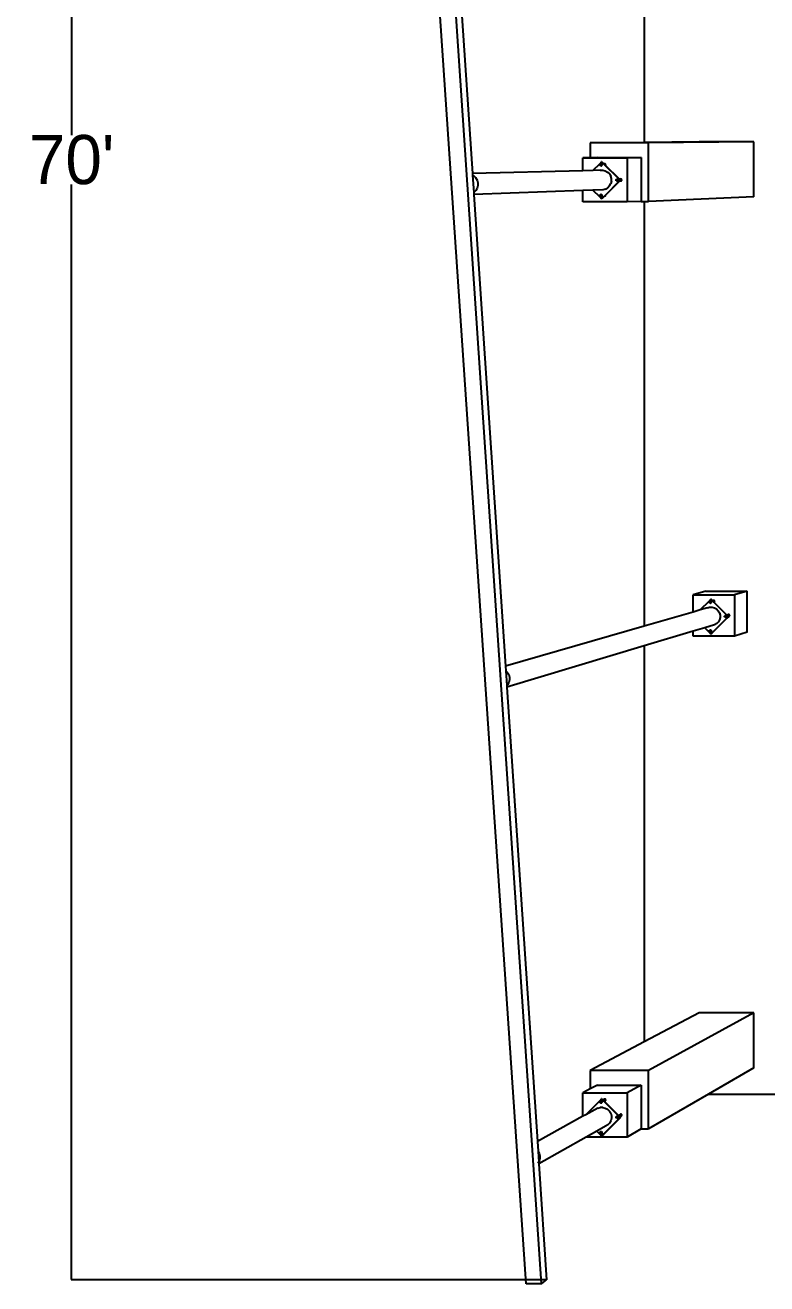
# Model space of a CAD drawing. Header units: inches. Extents: x -1152 to 1243, y -567 to 664.
# Drawn here: x -1152 to -790, y -567 to 48 of the extents above; entities that cross this region are included whole.
import ezdxf

# ---------------------------------------------------------------- set-up
doc = ezdxf.new("R2010")
doc.units = ezdxf.units.IN
doc.header["$MEASUREMENT"] = 0
doc.dimstyles.get("Standard").update_dxf_attribs({"dimtxt": 24, "dimasz": 0.18, "dimexe": 0.18, "dimexo": 0.0625, "dimgap": 0.09, "dimtad": 0, "dimtih": 1, "dimtoh": 1, "dimdec": 4, "dimzin": 0, "dimdsep": 46, "dimtxsty": 'Standard', "dimcen": 0.09, "dimclrd": 1, "dimclre": 1, "dimclrt": 1, "dimadec": 0, "dimazin": 0, "dimtfac": 1, "dimtdec": 4, "dimtofl": 0, "dimtmove": 0, "dimatfit": 3, "dimfxl": 1, "dimtolj": 1, "dimtzin": 0, "dimarcsym": 0})

# ---------------------------------------------------------------- blocks, each defined once
blk = doc.blocks.new('*D1')
at = {"color": 1, "lineweight": -2, "transparency": 16777216}
for p, q in [((-981.79, 529.86), (-1129.67, 529.86)), ((-1129.49, 529.68), (-1129.49, -5.25)), ((-1129.49, -564.36), (-1129.49, -29.43)), ((-897.36, -564.54), (-1129.67, -564.54))]:
    blk.add_line(p, q, dxfattribs=at)
at = {"color": 1, "transparency": 16777216}
for points in [[(-1129.52, 529.68), (-1129.46, 529.68), (-1129.49, 529.86)], [(-1129.52, -564.36), (-1129.46, -564.36), (-1129.49, -564.54)]]:
    blk.add_solid(points, dxfattribs=at)
at = {"layer": 'Defpoints', "color": 0, "transparency": 16777216}
for p in [(-981.72, 529.86), (-1129.49, -564.54), (-897.3, -564.54)]:
    blk.add_point(p, dxfattribs=at)
at = {"color": 1, "transparency": 16777216, "insert": (-1129.49, -17.34), "char_height": 24, "attachment_point": 5}
blk.add_mtext("\\A1;70'", dxfattribs=at)

msp = doc.modelspace()

# ---------------------------------------------------------------- linework, layer by layer
for p, q in [((-907.35362, -566.54973), (-981.72459, 529.8555)), ((-899.86467, -566.54973), (-973.62182, 529.8555)), ((-949.60986, 215.62129), (-933.54329, -24.00669)), ((-849.5723, 192.90645), (-849.5723, -8.77611)), ((-849.5723, -8.77611), (-876.02619, -9.04938)), ((-847.47569, -9.04938), (-876.02619, -9.04938)), ((-876.02619, -9.04938), (-876.02619, -16.25322)), ((-822.75786, -8.49912), (-849.5723, -8.77611)), ((-795.94343, -8.49912), (-847.47569, -9.04938)), ((-847.47569, -37.59988), (-847.47569, -9.04938)), ((-795.94343, -8.49912), (-822.75786, -8.49912)), ((-795.94343, -35.31356), (-795.94343, -8.49912)), ((-876.02619, -16.25322), (-879.57574, -16.31908)), ((-879.57574, -16.31908), (-857.98816, -16.31908)), ((-879.57574, -22.61888), (-879.57574, -16.31908)), ((-872.45738, -16.18701), (-876.02619, -16.25322)), ((-872.45738, -16.18701), (-851.0445, -16.18701)), ((-871.20309, -19.01846), (-870.402, -18.21738)), ((-870.35409, -18.21638), (-870.402, -18.21738)), ((-870.402, -18.21738), (-869.60092, -19.01846)), ((-870.402, -18.21738), (-870.402, -19.34421)), ((-870.35409, -18.21638), (-869.55306, -19.01742)), ((-851.0445, -16.18701), (-857.98816, -16.31908)), ((-857.98816, -16.31908), (-857.98816, -37.90666)), ((-851.0445, -16.18701), (-851.0445, -37.59988)), ((-879.57574, -22.61888), (-933.54329, -24.00669)), ((-933.54329, -24.00669), (-933.49188, -24.77343)), ((-874.67754, -22.49292), (-879.57574, -22.61888)), ((-874.67754, -22.49292), (-871.20309, -19.01846)), ((-871.08874, -22.40063), (-874.67754, -22.49292)), ((-871.21699, -19.79767), (-871.20219, -19.68525)), ((-871.20219, -19.91009), (-871.21699, -19.79767)), ((-871.20309, -19.01846), (-870.96845, -19.1985)), ((-871.20219, -19.68525), (-871.1588, -19.58049)), ((-871.1588, -20.01485), (-871.20219, -19.91009)), ((-871.1588, -19.58049), (-871.08977, -19.49054)), ((-871.08977, -20.10481), (-871.1588, -20.01485)), ((-871.08977, -19.49054), (-870.99981, -19.42151)), ((-870.99981, -20.17384), (-871.08977, -20.10481)), ((-871.08874, -22.40063), (-869.83375, -22.38503)), ((-870.99981, -19.42151), (-870.89505, -19.37812)), ((-870.89505, -20.21723), (-870.99981, -20.17384)), ((-870.96845, -19.1985), (-870.69522, -19.31168)), ((-870.89505, -19.37812), (-870.87026, -19.37485)), ((-870.78263, -20.23203), (-870.89505, -20.21723)), ((-870.81094, -19.35028), (-870.87026, -19.37485)), ((-870.87026, -19.37485), (-870.78263, -19.36331)), ((-870.69457, -19.33496), (-870.81094, -19.35028)), ((-870.80011, -20.22973), (-870.68374, -20.24505)), ((-870.68374, -19.36112), (-870.78263, -19.36331)), ((-870.78263, -19.36331), (-870.74154, -19.36872)), ((-870.72446, -20.22437), (-870.78263, -20.23203)), ((-870.68374, -20.22973), (-870.78263, -20.23203)), ((-870.74154, -19.36872), (-870.68374, -19.36112)), ((-870.74154, -19.36872), (-870.67021, -19.37812)), ((-870.67021, -20.21723), (-870.72446, -20.22437)), ((-870.68374, -20.22973), (-870.72446, -20.22437)), ((-870.69522, -19.31168), (-870.402, -19.35028)), ((-870.5782, -19.35028), (-870.69457, -19.33496)), ((-870.68374, -19.36112), (-870.57133, -19.37591)), ((-870.57133, -20.21493), (-870.68374, -20.22973)), ((-870.68374, -20.22973), (-870.68374, -20.21901)), ((-870.68374, -20.24505), (-870.56736, -20.22973)), ((-870.68374, -20.23279), (-870.68374, -20.22973)), ((-870.68374, -20.24505), (-870.68374, -20.23279)), ((-870.67021, -19.37812), (-870.56545, -19.42151)), ((-870.56545, -20.17384), (-870.67021, -20.21723)), ((-870.46976, -19.3952), (-870.5782, -19.35028)), ((-870.57133, -19.37591), (-870.46658, -19.4193)), ((-870.46976, -20.17398), (-870.57133, -20.21493)), ((-870.56736, -20.22973), (-870.45892, -20.18481)), ((-870.56545, -19.42151), (-870.47549, -19.49054)), ((-870.47549, -20.10481), (-870.56545, -20.17384)), ((-870.47549, -19.49054), (-870.40647, -19.58049)), ((-870.43158, -20.04758), (-870.47549, -20.10481)), ((-870.37663, -19.46665), (-870.46976, -19.3952)), ((-870.37663, -20.10253), (-870.46976, -20.17398)), ((-870.46658, -19.4193), (-870.37663, -19.48832)), ((-870.45892, -20.18481), (-870.3658, -20.11336)), ((-870.40647, -20.01485), (-870.43158, -20.04758)), ((-870.43158, -20.04758), (-870.37663, -20.10253)), ((-870.40647, -19.58049), (-870.36307, -19.68525)), ((-870.36307, -19.91009), (-870.40647, -20.01485)), ((-870.402, -19.35028), (-870.10879, -19.31168)), ((-870.30518, -19.55978), (-870.37663, -19.46665)), ((-870.37663, -19.48832), (-870.30762, -19.57827)), ((-870.37663, -20.10253), (-870.30518, -20.0094)), ((-870.29435, -19.57061), (-870.3658, -19.47749)), ((-870.3658, -20.11336), (-870.29435, -20.02024)), ((-870.36307, -19.68525), (-870.34827, -19.79767)), ((-870.34827, -19.79767), (-870.36307, -19.91009)), ((-870.30762, -19.57827), (-870.26423, -19.68302)), ((-870.26026, -19.66822), (-870.30518, -19.55978)), ((-870.30518, -20.0094), (-870.26601, -19.91484)), ((-870.24943, -19.67905), (-870.29435, -19.57061)), ((-870.29435, -20.02024), (-870.25069, -19.91484)), ((-870.26601, -19.91484), (-870.26423, -19.90783)), ((-870.26423, -19.68302), (-870.24943, -19.79542)), ((-870.24943, -19.79542), (-870.26423, -19.90783)), ((-870.26423, -19.90783), (-870.26026, -19.90096)), ((-870.24494, -19.78459), (-870.26026, -19.66822)), ((-870.26026, -19.90096), (-870.24494, -19.78459)), ((-870.25069, -19.91484), (-870.24943, -19.9118)), ((-870.23411, -19.79542), (-870.24943, -19.67905)), ((-870.24943, -19.9118), (-870.23411, -19.79542)), ((-870.10879, -19.31168), (-869.83555, -19.1985)), ((-869.83555, -19.1985), (-869.60092, -19.01846)), ((-869.83375, -22.38503), (-868.61748, -22.69478)), ((-869.55306, -19.01742), (-869.60092, -19.01846)), ((-869.60092, -19.01846), (-862.11765, -26.50173)), ((-869.55306, -19.01742), (-869.26721, -19.30326)), ((-868.78195, -19.29249), (-869.26721, -19.30326)), ((-869.26721, -19.30326), (-869.11976, -19.45071)), ((-869.09919, -19.42389), (-869.11976, -19.45071)), ((-869.11976, -19.45071), (-868.49153, -20.07894)), ((-869.00627, -19.3526), (-869.09919, -19.42389)), ((-868.89807, -19.30778), (-869.00627, -19.3526)), ((-868.78195, -19.29249), (-868.89807, -19.30778)), ((-868.66584, -19.30778), (-868.78195, -19.29249)), ((-868.55763, -19.3526), (-868.66584, -19.30778)), ((-868.61748, -22.69478), (-867.52283, -23.30877)), ((-868.46471, -19.42389), (-868.55763, -19.3526)), ((-868.49153, -20.07894), (-868.46471, -20.05837)), ((-868.49153, -20.07894), (-862.0702, -26.50027)), ((-868.39342, -19.51681), (-868.46471, -19.42389)), ((-868.46471, -20.05837), (-868.39342, -19.96545)), ((-868.3486, -19.62501), (-868.39342, -19.51681)), ((-868.39342, -19.96545), (-868.3486, -19.85725)), ((-868.33331, -19.74113), (-868.3486, -19.62501)), ((-868.3486, -19.85725), (-868.33331, -19.74113)), ((-867.52283, -23.30877), (-866.62438, -24.18515)), ((-866.62438, -24.18515), (-865.98338, -25.26421)), ((-933.49188, -24.77343), (-932.96819, -25.06717)), ((-933.49188, -24.77343), (-932.92002, -33.30255)), ((-932.96819, -25.06717), (-932.00197, -26.00966)), ((-932.00197, -26.00966), (-931.31261, -27.17012)), ((-931.31261, -27.17012), (-930.94709, -28.46946)), ((-930.93031, -29.81913), (-931.26343, -31.12715)), ((-930.94709, -28.46946), (-930.93031, -29.81913)), ((-862.11765, -28.10389), (-868.3728, -34.35904)), ((-862.0702, -28.10235), (-868.35936, -34.39151)), ((-866.55164, -30.03831), (-867.42802, -30.93675)), ((-866.55164, -30.03831), (-865.93765, -28.94365)), ((-865.6435, -26.4724), (-865.98338, -25.26421)), ((-865.6279, -27.72739), (-865.93765, -28.94365)), ((-865.6279, -27.72739), (-865.6435, -26.4724)), ((-863.38203, -27.18648), (-863.36723, -27.07406)), ((-863.36723, -27.2989), (-863.38203, -27.18648)), ((-863.36723, -27.07406), (-863.32383, -26.9693)), ((-863.32383, -27.40366), (-863.36723, -27.2989)), ((-863.32383, -26.9693), (-863.25481, -26.87934)), ((-863.25481, -27.49362), (-863.32383, -27.40366)), ((-863.25481, -26.87934), (-863.16485, -26.81031)), ((-863.16485, -27.56264), (-863.25481, -27.49362)), ((-863.16485, -26.81031), (-863.06009, -26.76692)), ((-863.06009, -27.60604), (-863.16485, -27.56264)), ((-863.06009, -26.76692), (-863.03957, -26.76422)), ((-862.94767, -27.62084), (-863.06009, -27.60604)), ((-862.97687, -26.73825), (-863.03957, -26.76422)), ((-863.03957, -26.76422), (-862.94767, -26.75212)), ((-862.8605, -26.72293), (-862.97687, -26.73825)), ((-862.84967, -26.74908), (-862.94767, -26.75212)), ((-862.94767, -26.75212), (-862.91021, -26.75705)), ((-862.90921, -27.61577), (-862.94767, -27.62084)), ((-862.8858, -27.61886), (-862.94767, -27.62084)), ((-862.94494, -27.62048), (-862.84967, -27.63302)), ((-862.91021, -26.75705), (-862.84967, -26.74908)), ((-862.91021, -26.75705), (-862.83525, -26.76692)), ((-862.88675, -27.61282), (-862.90921, -27.61577)), ((-862.90921, -27.61577), (-862.8858, -27.61886)), ((-862.83525, -27.60604), (-862.88675, -27.61282)), ((-862.84967, -27.6177), (-862.88675, -27.61282)), ((-862.84967, -27.6177), (-862.8858, -27.61886)), ((-862.8858, -27.61886), (-862.8605, -27.62219)), ((-862.74413, -26.73825), (-862.8605, -26.72293)), ((-862.8605, -27.62219), (-862.84967, -27.62076)), ((-862.84967, -26.74908), (-862.73726, -26.76388)), ((-862.73726, -27.6029), (-862.84967, -27.6177)), ((-862.84967, -27.62076), (-862.74413, -27.60687)), ((-862.84967, -27.6177), (-862.84967, -27.60793)), ((-862.84967, -27.62076), (-862.84967, -27.6177)), ((-862.84967, -27.63302), (-862.73329, -27.6177)), ((-862.84967, -27.63302), (-862.84967, -27.62076)), ((-862.83525, -26.76692), (-862.73049, -26.81031)), ((-862.73049, -27.56264), (-862.83525, -27.60604)), ((-862.63568, -26.78317), (-862.74413, -26.73825)), ((-862.74413, -27.60687), (-862.73726, -27.6029)), ((-862.73726, -26.76388), (-862.63251, -26.80727)), ((-862.63568, -27.56195), (-862.73726, -27.6029)), ((-862.73329, -27.6177), (-862.62485, -27.57278)), ((-862.73049, -26.81031), (-862.64053, -26.87934)), ((-862.64053, -27.49362), (-862.73049, -27.56264)), ((-862.64053, -26.87934), (-862.57151, -26.9693)), ((-862.57151, -27.40366), (-862.64053, -27.49362)), ((-862.54256, -26.85462), (-862.63568, -26.78317)), ((-862.63568, -27.56195), (-862.54256, -27.49049)), ((-862.63251, -26.80727), (-862.54256, -26.87629)), ((-862.62485, -27.57278), (-862.53173, -27.50133)), ((-862.57151, -26.9693), (-862.52811, -27.07406)), ((-862.52811, -27.2989), (-862.57151, -27.40366)), ((-862.47111, -26.94774), (-862.54256, -26.85462)), ((-862.54256, -26.87629), (-862.47354, -26.96624)), ((-862.47111, -27.39737), (-862.54256, -27.49049)), ((-862.46028, -26.95858), (-862.53173, -26.86546)), ((-862.53173, -27.50133), (-862.46028, -27.40821)), ((-862.52811, -27.07406), (-862.51331, -27.18648)), ((-862.51331, -27.18648), (-862.52811, -27.2989)), ((-862.47354, -26.96624), (-862.43016, -27.07098)), ((-862.42619, -27.05619), (-862.47111, -26.94774)), ((-862.44531, -27.33447), (-862.47111, -27.39737)), ((-862.41536, -27.06702), (-862.46028, -26.95858)), ((-862.46028, -27.40821), (-862.41662, -27.30281)), ((-862.42455, -27.11354), (-862.44863, -27.29638)), ((-862.43194, -27.30281), (-862.44531, -27.33447)), ((-862.44531, -27.33447), (-862.41087, -27.59603)), ((-862.43016, -27.2958), (-862.43194, -27.30281)), ((-862.41662, -27.30281), (-862.43194, -27.30281)), ((-862.43016, -27.07098), (-862.42455, -27.11354)), ((-862.41536, -27.18339), (-862.43016, -27.2958)), ((-862.43016, -27.2958), (-862.42619, -27.28893)), ((-862.4216, -27.09108), (-862.42619, -27.05619)), ((-862.42619, -27.28893), (-862.41087, -27.17256)), ((-862.4216, -27.09108), (-862.42455, -27.11354)), ((-862.42455, -27.11354), (-862.41536, -27.18339)), ((-862.41087, -27.0096), (-862.4216, -27.09108)), ((-862.41087, -27.17256), (-862.4216, -27.09108)), ((-862.41662, -27.30281), (-862.41536, -27.29976)), ((-861.31657, -27.30281), (-862.41662, -27.30281)), ((-862.40004, -27.18339), (-862.41536, -27.06702)), ((-862.41536, -27.29976), (-862.40004, -27.18339)), ((-862.29769, -26.73636), (-862.41087, -27.0096)), ((-862.41087, -27.59603), (-862.29769, -27.86926)), ((-862.11765, -26.50173), (-862.29769, -26.73636)), ((-862.29769, -27.86926), (-862.11765, -28.10389)), ((-862.0702, -26.50027), (-862.11765, -26.50173)), ((-862.11765, -26.50173), (-861.31657, -27.30281)), ((-862.09013, -28.07637), (-862.11765, -28.10389)), ((-862.0702, -28.10235), (-862.11765, -28.10389)), ((-861.59545, -27.58169), (-862.09013, -28.07637)), ((-862.09013, -28.07637), (-862.0702, -28.10235)), ((-862.0702, -26.50027), (-861.87797, -26.6925)), ((-861.54803, -27.58017), (-862.0702, -28.10235)), ((-860.96509, -26.66423), (-861.87797, -26.6925)), ((-861.87797, -26.6925), (-861.40708, -27.16339)), ((-861.31657, -27.30281), (-861.59545, -27.58169)), ((-861.54803, -27.58017), (-861.59545, -27.58169)), ((-861.33253, -27.36468), (-861.54803, -27.58017)), ((-860.96509, -27.56151), (-861.54803, -27.58017)), ((-861.40204, -27.02406), (-861.41373, -27.11287)), ((-861.41373, -27.11287), (-861.40708, -27.16339)), ((-861.40708, -27.16339), (-861.26916, -27.30131)), ((-861.33513, -27.36129), (-861.33253, -27.36468)), ((-861.26916, -27.30131), (-861.33253, -27.36468)), ((-861.33253, -27.36468), (-861.28233, -27.43011)), ((-861.26916, -27.30131), (-861.31657, -27.30281)), ((-861.28233, -26.79563), (-861.29786, -26.81587)), ((-861.18941, -26.72434), (-861.28233, -26.79563)), ((-861.28233, -27.43011), (-861.18941, -27.5014)), ((-861.08121, -26.67952), (-861.18941, -26.72434)), ((-861.18941, -27.5014), (-861.08121, -27.54622)), ((-860.96509, -26.66423), (-861.08121, -26.67952)), ((-861.08121, -27.54622), (-860.96509, -27.56151)), ((-860.84897, -26.67952), (-860.96509, -26.66423)), ((-860.96509, -27.56151), (-860.84897, -27.54622)), ((-860.74077, -26.72434), (-860.84897, -26.67952)), ((-860.84897, -27.54622), (-860.74077, -27.5014)), ((-860.64785, -26.79563), (-860.74077, -26.72434)), ((-860.74077, -27.5014), (-860.64785, -27.43011)), ((-860.57656, -26.88855), (-860.64785, -26.79563)), ((-860.64785, -27.43011), (-860.57644, -27.33719)), ((-860.53174, -26.99675), (-860.57656, -26.88855)), ((-860.57644, -27.33719), (-860.53185, -27.22899)), ((-860.53185, -27.22899), (-860.51645, -27.11287)), ((-860.51645, -27.11287), (-860.53174, -26.99675)), ((-932.86623, -33.2706), (-932.92002, -33.30255)), ((-932.92002, -33.30255), (-932.85751, -34.23489)), ((-931.92374, -32.30438), (-932.86623, -33.2706)), ((-879.57574, -32.2795), (-932.85751, -34.23489)), ((-932.85751, -34.23489), (-917.40341, -264.72809)), ((-931.26343, -31.12715), (-931.92374, -32.30438)), ((-874.69004, -32.1002), (-879.57574, -32.2795)), ((-879.57574, -37.90666), (-879.57574, -32.2795)), ((-869.71527, -31.91764), (-874.69004, -32.1002)), ((-871.20309, -35.58716), (-874.69004, -32.1002)), ((-871.22782, -34.61356), (-871.21302, -34.50114)), ((-871.21302, -34.72598), (-871.22782, -34.61356)), ((-871.21302, -34.50114), (-871.16963, -34.39638)), ((-871.16963, -34.83074), (-871.21302, -34.72598)), ((-870.96845, -35.40712), (-871.20309, -35.58716)), ((-870.402, -36.38824), (-871.20309, -35.58716)), ((-871.16963, -34.39638), (-871.1006, -34.30642)), ((-871.1006, -34.92069), (-871.16963, -34.83074)), ((-871.1006, -34.30642), (-871.01064, -34.23739)), ((-871.01064, -34.98972), (-871.1006, -34.92069)), ((-871.01064, -34.23739), (-870.90589, -34.194)), ((-870.90589, -35.03311), (-871.01064, -34.98972)), ((-870.69522, -35.29394), (-870.96845, -35.40712)), ((-870.90589, -34.194), (-870.79347, -34.1792)), ((-870.79347, -35.04792), (-870.90589, -35.03311)), ((-870.69457, -34.17532), (-870.79347, -34.1792)), ((-870.79347, -34.1792), (-870.75876, -34.18377)), ((-870.78709, -35.04708), (-870.79347, -35.04792)), ((-870.78709, -35.04708), (-870.7837, -35.04752)), ((-870.7289, -35.03942), (-870.7837, -35.04752)), ((-870.69457, -35.04393), (-870.7837, -35.04752)), ((-870.7837, -35.04752), (-870.69457, -35.05926)), ((-870.75876, -34.18377), (-870.69457, -34.17532)), ((-870.75876, -34.18377), (-870.68105, -34.194)), ((-870.68105, -35.03311), (-870.7289, -35.03942)), ((-870.69457, -35.04393), (-870.7289, -35.03942)), ((-870.402, -35.25534), (-870.69522, -35.29394)), ((-870.69457, -34.17532), (-870.58216, -34.19012)), ((-870.58216, -35.02914), (-870.69457, -35.04393)), ((-870.69457, -35.04393), (-870.69457, -35.0349)), ((-870.69457, -35.05926), (-870.5782, -35.04393)), ((-870.69457, -35.05926), (-870.69457, -35.04393)), ((-870.68105, -34.194), (-870.57629, -34.23739)), ((-870.57629, -34.98972), (-870.68105, -35.03311)), ((-870.58216, -34.19012), (-870.47742, -34.2335)), ((-870.47742, -34.98575), (-870.58216, -35.02914)), ((-870.5782, -35.04393), (-870.46976, -34.99902)), ((-870.57629, -34.23739), (-870.48633, -34.30642)), ((-870.48633, -34.92069), (-870.57629, -34.98972)), ((-870.48633, -34.30642), (-870.4173, -34.39638)), ((-870.4173, -34.83074), (-870.48633, -34.92069)), ((-870.47742, -34.2335), (-870.38747, -34.30252)), ((-870.38747, -34.91673), (-870.47742, -34.98575)), ((-870.46976, -34.99902), (-870.37663, -34.92756)), ((-870.4173, -34.39638), (-870.37391, -34.50114)), ((-870.37391, -34.72598), (-870.4173, -34.83074)), ((-870.10879, -35.29394), (-870.402, -35.25534)), ((-870.37705, -36.36329), (-870.402, -36.38824)), ((-870.35409, -36.38624), (-870.402, -36.38824)), ((-870.38747, -34.30252), (-870.31845, -34.39247)), ((-870.31845, -34.82678), (-870.38747, -34.91673)), ((-869.60092, -35.58716), (-870.37705, -36.36329)), ((-870.35409, -36.38624), (-870.37705, -36.36329)), ((-870.30518, -34.38481), (-870.37663, -34.29169)), ((-870.37663, -34.92756), (-870.30518, -34.83444)), ((-870.37663, -34.92756), (-870.37663, -36.38824)), ((-870.37391, -34.50114), (-870.35911, -34.61356)), ((-870.35911, -34.61356), (-870.37391, -34.72598)), ((-869.55306, -35.5852), (-870.35409, -36.38624)), ((-870.31845, -34.39247), (-870.27506, -34.49722)), ((-870.27506, -34.72203), (-870.31845, -34.82678)), ((-870.26026, -34.49325), (-870.30518, -34.38481)), ((-870.30518, -34.83444), (-870.26026, -34.726)), ((-870.27506, -34.49722), (-870.26026, -34.60963)), ((-870.26026, -34.60963), (-870.27506, -34.72203)), ((-870.24494, -34.60963), (-870.26026, -34.49325)), ((-870.26026, -34.726), (-870.24494, -34.60963)), ((-869.83555, -35.40712), (-870.10879, -35.29394)), ((-869.60092, -35.58716), (-869.83555, -35.40712)), ((-868.50708, -31.57775), (-869.71527, -31.91764)), ((-869.57903, -35.56527), (-869.60092, -35.58716)), ((-869.55306, -35.5852), (-869.60092, -35.58716)), ((-869.00498, -34.99122), (-869.57903, -35.56527)), ((-869.55306, -35.5852), (-869.57903, -35.56527)), ((-868.95715, -34.9893), (-869.55306, -35.5852)), ((-868.3728, -34.35904), (-869.00498, -34.99122)), ((-868.95715, -34.9893), (-869.00498, -34.99122)), ((-868.35936, -34.39151), (-868.95715, -34.9893)), ((-868.78195, -34.98224), (-868.95715, -34.9893)), ((-868.84369, -34.97411), (-868.78195, -34.98224)), ((-868.78195, -34.98224), (-868.66584, -34.96696)), ((-868.66584, -34.96696), (-868.55763, -34.92214)), ((-868.55763, -34.92214), (-868.46471, -34.85084)), ((-868.50708, -31.57775), (-867.42802, -30.93675)), ((-868.46471, -34.85084), (-868.39342, -34.75792)), ((-868.39342, -34.75792), (-868.3486, -34.64972)), ((-868.35936, -34.39151), (-868.3728, -34.35904)), ((-868.3486, -34.41748), (-868.35936, -34.39151)), ((-868.33331, -34.5336), (-868.3486, -34.41748)), ((-868.3486, -34.64972), (-868.33331, -34.5336)), ((-795.94343, -35.31356), (-847.47569, -37.59988)), ((-857.98816, -37.90666), (-879.57574, -37.90666)), ((-851.0445, -37.59988), (-857.98816, -37.90666)), ((-851.0445, -37.59988), (-849.5723, -37.59988)), ((-849.5723, -37.59988), (-849.5723, -245.15459)), ((-849.5723, -37.59988), (-847.47569, -37.59988)), ((-819.40606, -228.04232), (-825.68194, -229.78891)), ((-825.68194, -229.78891), (-805.41708, -229.78891)), ((-825.68194, -238.26073), (-825.68194, -229.78891)), ((-822.20607, -237.25772), (-817.712, -232.76365)), ((-819.40606, -228.04232), (-799.29523, -228.04232)), ((-817.71934, -233.5178), (-817.70545, -233.41228)), ((-817.70545, -233.62331), (-817.71934, -233.5178)), ((-817.712, -232.76365), (-816.9601, -232.01175)), ((-817.712, -232.76365), (-817.49177, -232.93263)), ((-817.70545, -233.41228), (-817.66472, -233.31395)), ((-817.66472, -233.72164), (-817.70545, -233.62331)), ((-817.66472, -233.31395), (-817.59993, -233.22952)), ((-817.59993, -233.22952), (-817.5155, -233.16473)), ((-817.5155, -233.16473), (-817.4983, -233.15761)), ((-817.44571, -233.11725), (-817.4983, -233.15761)), ((-817.4983, -233.15761), (-817.41717, -233.124)), ((-817.49177, -232.93263), (-817.23531, -233.03886)), ((-817.34393, -233.07509), (-817.44571, -233.11725)), ((-817.33004, -233.09915), (-817.41717, -233.124)), ((-817.41717, -233.124), (-817.37739, -233.11876)), ((-817.37739, -233.11876), (-817.33004, -233.09915)), ((-817.37739, -233.11876), (-817.31166, -233.11011)), ((-817.2347, -233.06071), (-817.34393, -233.07509)), ((-817.33004, -233.09915), (-817.22453, -233.08526)), ((-817.31166, -233.11011), (-817.20614, -233.124)), ((-817.23531, -233.03886), (-816.9601, -233.07509)), ((-817.12548, -233.07509), (-817.2347, -233.06071)), ((-817.22453, -233.08526), (-817.11903, -233.09915)), ((-817.20614, -233.124), (-817.10781, -233.16473)), ((-817.02369, -233.11725), (-817.12548, -233.07509)), ((-817.11903, -233.09915), (-817.02071, -233.13988)), ((-817.10781, -233.16473), (-817.02338, -233.22952)), ((-816.93629, -233.18432), (-817.02369, -233.11725)), ((-817.02338, -233.22952), (-816.95859, -233.31395)), ((-817.02071, -233.13988), (-816.93629, -233.20466)), ((-816.91789, -231.99977), (-816.9601, -232.01175)), ((-816.9601, -232.01175), (-816.2082, -232.76365)), ((-816.9601, -232.01175), (-816.9601, -233.06939)), ((-816.9601, -233.07509), (-816.68489, -233.03886)), ((-816.95859, -233.31395), (-816.91786, -233.41228)), ((-816.91786, -233.62331), (-816.95859, -233.72164)), ((-816.86922, -233.27172), (-816.93629, -233.18432)), ((-816.93629, -233.20466), (-816.87151, -233.28908)), ((-816.93629, -233.78115), (-816.86922, -233.69375)), ((-816.85905, -233.28189), (-816.92612, -233.19449)), ((-816.92612, -233.79132), (-816.85905, -233.70391)), ((-816.91789, -231.99977), (-816.1757, -232.74196)), ((-816.91786, -233.41228), (-816.90397, -233.5178)), ((-816.90397, -233.5178), (-816.91786, -233.62331)), ((-816.87151, -233.28908), (-816.83078, -233.3874)), ((-816.82706, -233.37351), (-816.86922, -233.27172)), ((-816.86922, -233.69375), (-816.83246, -233.60499)), ((-816.81689, -233.38368), (-816.85905, -233.28189)), ((-816.85905, -233.70391), (-816.81808, -233.60499)), ((-816.83246, -233.60499), (-816.83078, -233.59841)), ((-816.83078, -233.3874), (-816.81689, -233.4929)), ((-816.81689, -233.4929), (-816.83078, -233.59841)), ((-816.83078, -233.59841), (-816.82706, -233.59196)), ((-816.81268, -233.48274), (-816.82706, -233.37351)), ((-816.82706, -233.59196), (-816.81268, -233.48274)), ((-816.81808, -233.60499), (-816.81689, -233.60213)), ((-816.80251, -233.4929), (-816.81689, -233.38368)), ((-816.81689, -233.60213), (-816.80251, -233.4929)), ((-816.68489, -233.03886), (-816.42843, -232.93263)), ((-816.42843, -232.93263), (-816.2082, -232.76365)), ((-816.16603, -232.75162), (-816.2082, -232.76365)), ((-816.2082, -232.76365), (-809.1844, -239.78745)), ((-815.65852, -232.59448), (-816.1757, -232.74196)), ((-816.1757, -232.74196), (-816.16603, -232.75162)), ((-816.16603, -232.75162), (-815.96435, -232.95331)), ((-815.958, -232.90508), (-815.96435, -232.95331)), ((-815.96435, -232.95331), (-815.50154, -233.41612)), ((-815.84731, -232.70348), (-815.85422, -232.71248)), ((-815.76009, -232.63655), (-815.84731, -232.70348)), ((-815.65852, -232.59448), (-815.76009, -232.63655)), ((-815.54951, -232.58013), (-815.65852, -232.59448)), ((-815.44051, -232.59448), (-815.54951, -232.58013)), ((-815.50154, -233.41612), (-815.44051, -233.40808)), ((-815.50154, -233.41612), (-815.49421, -233.42345)), ((-815.44051, -233.40808), (-815.49421, -233.42345)), ((-815.49421, -233.42345), (-809.15568, -239.76197)), ((-815.33894, -232.63655), (-815.44051, -232.59448)), ((-815.44051, -233.40808), (-815.33894, -233.36601)), ((-815.25171, -232.70348), (-815.33894, -232.63655)), ((-815.33894, -233.36601), (-815.25171, -233.29908)), ((-815.18478, -232.7907), (-815.25171, -232.70348)), ((-815.25171, -233.29908), (-815.18478, -233.21186)), ((-815.14271, -232.89228), (-815.18478, -232.7907)), ((-815.18478, -233.21186), (-815.14271, -233.11028)), ((-815.12836, -233.00128), (-815.14271, -232.89228)), ((-815.14271, -233.11028), (-815.12836, -233.00128)), ((-799.29523, -228.04232), (-805.41708, -229.78891)), ((-805.41708, -229.78891), (-805.41708, -250.05376)), ((-799.29523, -248.15314), (-799.29523, -228.04232)), ((-825.68194, -238.26073), (-849.5723, -245.15459)), ((-822.20607, -237.25772), (-825.68194, -238.26073)), ((-818.73868, -236.25716), (-822.20607, -237.25772)), ((-818.73868, -236.25716), (-817.60467, -235.93815)), ((-817.59993, -233.80607), (-817.66472, -233.72164)), ((-817.60467, -235.93815), (-816.42673, -235.92351)), ((-817.5155, -233.87086), (-817.59993, -233.80607)), ((-817.41717, -233.91159), (-817.5155, -233.87086)), ((-817.31166, -233.92548), (-817.41717, -233.91159)), ((-817.20614, -233.91159), (-817.31166, -233.92548)), ((-817.22801, -233.91447), (-817.22453, -233.91493)), ((-817.22453, -233.91493), (-817.11531, -233.90055)), ((-817.11903, -233.88666), (-817.20614, -233.91159)), ((-817.15848, -233.89185), (-817.20614, -233.91159)), ((-817.10781, -233.87086), (-817.15848, -233.89185)), ((-817.11903, -233.88666), (-817.15848, -233.89185)), ((-817.02369, -233.84822), (-817.11903, -233.88666)), ((-817.11531, -233.90055), (-817.01352, -233.85839)), ((-817.02338, -233.80607), (-817.10781, -233.87086)), ((-816.93629, -233.78115), (-817.02369, -233.84822)), ((-816.97475, -233.74269), (-817.02338, -233.80607)), ((-817.01352, -233.85839), (-816.92612, -233.79132)), ((-816.95859, -233.72164), (-816.97475, -233.74269)), ((-816.97475, -233.74269), (-816.93629, -233.78115)), ((-816.42673, -235.92351), (-815.28514, -236.21424)), ((-815.28514, -236.21424), (-814.2577, -236.79053)), ((-814.2577, -236.79053), (-813.41442, -237.61311)), ((-813.41442, -237.61311), (-812.81278, -238.62591)), ((-812.81278, -238.62591), (-812.49376, -239.75992)), ((-812.49376, -239.75992), (-812.47912, -240.93785)), ((-809.1844, -239.78745), (-809.35339, -240.00767)), ((-809.1426, -239.77506), (-809.1844, -239.78745)), ((-809.1844, -239.78745), (-808.43251, -240.53935)), ((-808.32061, -239.51453), (-809.15568, -239.76197)), ((-809.15568, -239.76197), (-809.1426, -239.77506)), ((-809.1426, -239.77506), (-808.47791, -240.43975)), ((-808.21161, -239.50018), (-808.32061, -239.51453)), ((-808.10261, -239.51453), (-808.21161, -239.50018)), ((-808.00103, -239.55661), (-808.10261, -239.51453)), ((-807.91381, -239.62353), (-808.00103, -239.55661)), ((-807.84688, -239.71076), (-807.91381, -239.62353)), ((-807.80481, -239.81233), (-807.84688, -239.71076)), ((-807.79046, -239.92133), (-807.80481, -239.81233)), ((-849.5723, -245.15459), (-917.40341, -264.72809)), ((-820.02285, -246.00419), (-825.68194, -247.7019)), ((-815.18152, -244.55181), (-820.02285, -246.00419)), ((-817.712, -248.31504), (-820.02285, -246.00419)), ((-809.1844, -241.29124), (-816.18264, -248.28948)), ((-809.1426, -241.27878), (-816.16603, -248.30221)), ((-814.16872, -243.95016), (-815.18152, -244.55181)), ((-813.34614, -243.10688), (-814.16872, -243.95016)), ((-812.76985, -242.07944), (-813.34614, -243.10688)), ((-812.47912, -240.93785), (-812.76985, -242.07944)), ((-810.36549, -240.45289), (-810.3516, -240.34737)), ((-810.3516, -240.55841), (-810.36549, -240.45289)), ((-810.3516, -240.34737), (-810.31087, -240.24905)), ((-810.31087, -240.65673), (-810.3516, -240.55841)), ((-810.31087, -240.24905), (-810.24608, -240.16461)), ((-810.24608, -240.74117), (-810.31087, -240.65673)), ((-810.24608, -240.16461), (-810.16165, -240.09982)), ((-810.16165, -240.80595), (-810.24608, -240.74117)), ((-810.16165, -240.09982), (-810.14825, -240.09427)), ((-810.06332, -240.84668), (-810.16165, -240.80595)), ((-810.09265, -240.05161), (-810.14825, -240.09427)), ((-810.14825, -240.09427), (-810.06332, -240.05909)), ((-809.99086, -240.00945), (-810.09265, -240.05161)), ((-809.97697, -240.03351), (-810.06332, -240.05909)), ((-810.06332, -240.05909), (-810.0273, -240.05435)), ((-809.95781, -240.86057), (-810.06332, -240.84668)), ((-810.0273, -240.05435), (-809.97697, -240.03351)), ((-810.0273, -240.05435), (-809.95781, -240.0452)), ((-809.88164, -239.99507), (-809.99086, -240.00945)), ((-809.97697, -240.03351), (-809.87147, -240.01962)), ((-809.95781, -240.0452), (-809.85229, -240.05909)), ((-809.85229, -240.84668), (-809.95781, -240.86057)), ((-809.77241, -240.00945), (-809.88164, -239.99507)), ((-809.87147, -240.01962), (-809.76596, -240.03351)), ((-809.87147, -240.84928), (-809.76224, -240.8349)), ((-809.85229, -240.05909), (-809.75396, -240.09982)), ((-809.7833, -240.82616), (-809.85229, -240.84668)), ((-809.81182, -240.82992), (-809.85229, -240.84668)), ((-809.80165, -240.82571), (-809.81182, -240.82992)), ((-809.81182, -240.82992), (-809.7833, -240.82616)), ((-809.75396, -240.80595), (-809.80165, -240.82571)), ((-809.76596, -240.82101), (-809.80165, -240.82571)), ((-809.76596, -240.82101), (-809.7833, -240.82616)), ((-809.7833, -240.82616), (-809.77241, -240.82473)), ((-809.67063, -240.05161), (-809.77241, -240.00945)), ((-809.77241, -240.82473), (-809.76596, -240.82101)), ((-809.76596, -240.03351), (-809.66765, -240.07423)), ((-809.67063, -240.78257), (-809.76596, -240.82101)), ((-809.76224, -240.8349), (-809.66046, -240.79274)), ((-809.75396, -240.09982), (-809.66953, -240.16461)), ((-809.66953, -240.74117), (-809.75396, -240.80595)), ((-809.58322, -240.11867), (-809.67063, -240.05161)), ((-809.67063, -240.78257), (-809.58322, -240.7155)), ((-809.66953, -240.16461), (-809.60474, -240.24905)), ((-809.60474, -240.65673), (-809.66953, -240.74117)), ((-809.66765, -240.07423), (-809.58322, -240.13901)), ((-809.66046, -240.79274), (-809.57305, -240.72567)), ((-809.60474, -240.24905), (-809.56401, -240.34737)), ((-809.56401, -240.55841), (-809.60474, -240.65673)), ((-809.51615, -240.20608), (-809.58322, -240.11867)), ((-809.58322, -240.13901), (-809.51844, -240.22344)), ((-809.51615, -240.6281), (-809.58322, -240.7155)), ((-809.50599, -240.21625), (-809.57305, -240.12884)), ((-809.57305, -240.72567), (-809.50599, -240.63827)), ((-809.56401, -240.34737), (-809.55012, -240.45289)), ((-809.55012, -240.45289), (-809.56401, -240.55841)), ((-809.51844, -240.22344), (-809.47772, -240.32175)), ((-809.47399, -240.30786), (-809.51615, -240.20608)), ((-809.49188, -240.56949), (-809.51615, -240.6281)), ((-809.46383, -240.31803), (-809.50599, -240.21625)), ((-809.50599, -240.63827), (-809.46501, -240.53935)), ((-809.47246, -240.36169), (-809.49585, -240.53935)), ((-809.49585, -240.53935), (-809.49188, -240.56949)), ((-809.47939, -240.53935), (-809.49188, -240.56949)), ((-809.49188, -240.56949), (-809.45961, -240.81456)), ((-809.47939, -240.53935), (-809.49015, -240.53935)), ((-809.47772, -240.53276), (-809.47939, -240.53935)), ((-809.46501, -240.53935), (-809.47939, -240.53935)), ((-809.47772, -240.32175), (-809.47246, -240.36169)), ((-809.46383, -240.42726), (-809.47772, -240.53276)), ((-809.47772, -240.53276), (-809.47399, -240.52632)), ((-809.46968, -240.34061), (-809.47399, -240.30786)), ((-809.47399, -240.52632), (-809.45961, -240.41709)), ((-809.46968, -240.34061), (-809.47246, -240.36169)), ((-809.47246, -240.36169), (-809.46383, -240.42726)), ((-809.45961, -240.26413), (-809.46968, -240.34061)), ((-809.45961, -240.41709), (-809.46968, -240.34061)), ((-809.46501, -240.53935), (-809.46383, -240.53648)), ((-808.43251, -240.53935), (-809.46501, -240.53935)), ((-809.44945, -240.42726), (-809.46383, -240.31803)), ((-809.46383, -240.53648), (-809.44945, -240.42726)), ((-809.35339, -240.00767), (-809.45961, -240.26413)), ((-809.45961, -240.81456), (-809.35339, -241.07102)), ((-809.35339, -241.07102), (-809.1844, -241.29124)), ((-809.15533, -241.26217), (-809.1844, -241.29124)), ((-809.1426, -241.27878), (-809.1844, -241.29124)), ((-808.43251, -240.53935), (-809.15533, -241.26217)), ((-809.15533, -241.26217), (-809.1426, -241.27878)), ((-808.39074, -240.52692), (-809.1426, -241.27878)), ((-808.56207, -240.15051), (-808.50941, -240.21913)), ((-808.50941, -240.21913), (-808.42219, -240.28606)), ((-808.10261, -240.32814), (-808.47791, -240.43975)), ((-808.47791, -240.43975), (-808.39074, -240.52692)), ((-808.39074, -240.52692), (-808.43251, -240.53935)), ((-808.42219, -240.28606), (-808.39849, -240.29588)), ((-808.29275, -240.3318), (-808.21161, -240.34249)), ((-808.21161, -240.34249), (-808.10261, -240.32814)), ((-808.10261, -240.32814), (-808.00103, -240.28606)), ((-808.00103, -240.28606), (-807.91381, -240.21913)), ((-807.91381, -240.21913), (-807.84688, -240.13191)), ((-807.84688, -240.13191), (-807.80481, -240.03034)), ((-807.80481, -240.03034), (-807.79046, -239.92133)), ((-825.68194, -247.7019), (-849.5723, -254.86893)), ((-825.68194, -250.05376), (-825.68194, -247.7019)), ((-805.41708, -250.05376), (-825.68194, -250.05376)), ((-817.72951, -247.4239), (-817.71562, -247.31839)), ((-817.71562, -247.52942), (-817.72951, -247.4239)), ((-817.71562, -247.31839), (-817.67489, -247.22006)), ((-817.67489, -247.62775), (-817.71562, -247.52942)), ((-817.49177, -248.14606), (-817.712, -248.31504)), ((-816.9601, -249.06694), (-817.712, -248.31504)), ((-817.67489, -247.22006), (-817.6101, -247.13563)), ((-817.6101, -247.71218), (-817.67489, -247.62775)), ((-817.6101, -247.13563), (-817.52567, -247.07084)), ((-817.52567, -247.77697), (-817.6101, -247.71218)), ((-817.52567, -247.07084), (-817.42734, -247.03011)), ((-817.42734, -247.8177), (-817.52567, -247.77697)), ((-817.23531, -248.03983), (-817.49177, -248.14606)), ((-817.34021, -247.00378), (-817.42734, -247.03011)), ((-817.42734, -247.03011), (-817.3928, -247.02556)), ((-817.32183, -247.83159), (-817.42734, -247.8177)), ((-817.3928, -247.02556), (-817.34021, -247.00378)), ((-817.3928, -247.02556), (-817.32183, -247.01622)), ((-817.34021, -247.00378), (-817.2347, -246.98989)), ((-817.32183, -247.01622), (-817.21631, -247.03011)), ((-817.21631, -247.8177), (-817.32183, -247.83159)), ((-816.9601, -248.0036), (-817.23531, -248.03983)), ((-817.2347, -246.98989), (-817.1292, -247.00378)), ((-817.21631, -247.03011), (-817.11798, -247.07084)), ((-817.2143, -247.81686), (-817.21631, -247.8177)), ((-817.2143, -247.81686), (-817.213, -247.81669)), ((-817.1292, -247.79128), (-817.213, -247.81669)), ((-817.16341, -247.79578), (-817.213, -247.81669)), ((-817.213, -247.81669), (-817.12548, -247.80517)), ((-817.11798, -247.77697), (-817.16341, -247.79578)), ((-817.1292, -247.79128), (-817.16341, -247.79578)), ((-817.1292, -247.00378), (-817.03088, -247.0445)), ((-817.03088, -247.75056), (-817.1292, -247.79128)), ((-817.12548, -247.80517), (-817.02369, -247.76301)), ((-817.11798, -247.07084), (-817.03355, -247.13563)), ((-817.03355, -247.71218), (-817.11798, -247.77697)), ((-817.03355, -247.13563), (-816.96876, -247.22006)), ((-816.96876, -247.62775), (-817.03355, -247.71218)), ((-817.03088, -247.0445), (-816.94646, -247.10928)), ((-816.94646, -247.68577), (-817.03088, -247.75056)), ((-817.02369, -247.76301), (-816.93629, -247.69594)), ((-816.96876, -247.22006), (-816.92803, -247.31839)), ((-816.92803, -247.52942), (-816.96876, -247.62775)), ((-816.68489, -248.03983), (-816.9601, -248.0036)), ((-816.93256, -249.0394), (-816.9601, -249.06694)), ((-816.91789, -249.05407), (-816.9601, -249.06694)), ((-816.94646, -247.10928), (-816.88167, -247.19371)), ((-816.88167, -247.60135), (-816.94646, -247.68577)), ((-816.86922, -247.18652), (-816.93629, -247.09911)), ((-816.93629, -247.69594), (-816.86922, -247.60854)), ((-816.93629, -247.69594), (-816.93629, -249.06694)), ((-816.2082, -248.31504), (-816.93256, -249.0394)), ((-816.91789, -249.05407), (-816.93256, -249.0394)), ((-816.92803, -247.31839), (-816.91414, -247.4239)), ((-816.91414, -247.4239), (-816.92803, -247.52942)), ((-816.16603, -248.30221), (-816.91789, -249.05407)), ((-816.88167, -247.19371), (-816.84095, -247.29202)), ((-816.84095, -247.50303), (-816.88167, -247.60135)), ((-816.82706, -247.2883), (-816.86922, -247.18652)), ((-816.86922, -247.60854), (-816.82706, -247.50676)), ((-816.84095, -247.29202), (-816.82706, -247.39753)), ((-816.82706, -247.39753), (-816.84095, -247.50303)), ((-816.81268, -247.39753), (-816.82706, -247.2883)), ((-816.82706, -247.50676), (-816.81268, -247.39753)), ((-816.42843, -248.14606), (-816.68489, -248.03983)), ((-816.2082, -248.31504), (-816.42843, -248.14606)), ((-816.18264, -248.28948), (-816.2082, -248.31504)), ((-816.16603, -248.30221), (-816.2082, -248.31504)), ((-816.16603, -248.30221), (-816.18264, -248.28948)), ((-799.29523, -248.15314), (-805.41708, -250.05376)), ((-849.5723, -254.86893), (-916.71395, -275.01121)), ((-849.5723, -254.86893), (-849.5723, -448.32856)), ((-917.40341, -264.72809), (-917.24933, -267.0262)), ((-917.24933, -267.0262), (-916.52434, -267.73338)), ((-917.24933, -267.0262), (-916.76504, -274.24919)), ((-916.52434, -267.73338), (-915.84643, -268.87457)), ((-915.84643, -268.87457), (-915.48698, -270.15233)), ((-915.48698, -270.15233), (-915.47048, -271.47958)), ((-916.44741, -273.92356), (-916.76504, -274.24919)), ((-916.76504, -274.24919), (-916.71395, -275.01121)), ((-916.71395, -275.01121), (-901.83277, -496.95948)), ((-915.79807, -272.76588), (-916.44741, -273.92356)), ((-915.47048, -271.47958), (-915.79807, -272.76588)), ((-822.75786, -434.17829), (-849.5723, -448.32856)), ((-795.94343, -434.17829), (-847.47569, -462.28857)), ((-795.94343, -434.17829), (-822.75786, -434.17829)), ((-795.94343, -460.99273), (-795.94343, -434.17829)), ((-849.5723, -448.32856), (-876.02619, -462.28857)), ((-795.94343, -460.99273), (-818.24817, -473.91114)), ((-847.47569, -462.28857), (-876.02619, -462.28857)), ((-876.02619, -462.28857), (-876.02619, -471.34639)), ((-847.47569, -490.83907), (-847.47569, -462.28857)), ((-876.02619, -471.34639), (-879.57574, -473.25623)), ((-879.57574, -473.25623), (-857.98816, -473.25623)), ((-879.57574, -484.69464), (-879.57574, -473.25623)), ((-872.45738, -469.42619), (-876.02619, -471.34639)), ((-872.45738, -469.42619), (-851.0445, -469.42619)), ((-851.0445, -469.42619), (-857.98816, -473.25623)), ((-857.98816, -473.25623), (-857.98816, -494.84382)), ((-851.0445, -469.42619), (-851.0445, -490.83907)), ((-878.15111, -483.90958), (-871.20309, -476.96156)), ((-871.21699, -477.79279), (-871.20219, -477.68037)), ((-871.20219, -477.90521), (-871.21699, -477.79279)), ((-871.20309, -476.96156), (-870.402, -476.16048)), ((-871.20309, -476.96156), (-870.96845, -477.1416)), ((-871.20219, -477.68037), (-871.1588, -477.57561)), ((-871.1588, -478.00996), (-871.20219, -477.90521)), ((-871.1588, -477.57561), (-871.08977, -477.48565)), ((-871.08977, -478.09992), (-871.1588, -478.00996)), ((-871.08977, -477.48565), (-871.0435, -477.45015)), ((-870.99981, -478.16895), (-871.08977, -478.09992)), ((-871.01251, -477.40975), (-871.0435, -477.45015)), ((-871.0435, -477.45015), (-870.99981, -477.41662)), ((-870.91939, -477.3383), (-871.01251, -477.40975)), ((-870.90089, -477.3624), (-870.99981, -477.41662)), ((-870.99981, -477.41662), (-870.9384, -477.39119)), ((-870.89505, -478.21234), (-870.99981, -478.16895)), ((-870.96845, -477.1416), (-870.69522, -477.25478)), ((-870.9384, -477.39119), (-870.90089, -477.3624)), ((-870.9384, -477.39119), (-870.89505, -477.37323)), ((-870.81094, -477.29338), (-870.91939, -477.3383)), ((-870.90089, -477.3624), (-870.79614, -477.31901)), ((-870.89505, -477.37323), (-870.78263, -477.35843)), ((-870.78263, -478.22714), (-870.89505, -478.21234)), ((-870.69457, -477.27806), (-870.81094, -477.29338)), ((-870.79614, -477.31901), (-870.68374, -477.30422)), ((-870.78263, -477.35843), (-870.67021, -477.37323)), ((-870.67021, -478.21234), (-870.78263, -478.22714)), ((-870.69522, -477.25478), (-870.402, -477.29338)), ((-870.5782, -477.29338), (-870.69457, -477.27806)), ((-870.68374, -477.30422), (-870.57133, -477.31901)), ((-870.67021, -477.37323), (-870.56545, -477.41662)), ((-870.56545, -478.16895), (-870.67021, -478.21234)), ((-870.5783, -478.17427), (-870.56736, -478.17283)), ((-870.46976, -477.3383), (-870.5782, -477.29338)), ((-870.57133, -477.31901), (-870.46658, -477.3624)), ((-870.56736, -478.17283), (-870.45892, -478.12791)), ((-870.56545, -477.41662), (-870.47549, -477.48565)), ((-870.47449, -478.11899), (-870.56545, -478.16895)), ((-870.52896, -478.14095), (-870.56545, -478.16895)), ((-870.47549, -478.09992), (-870.52896, -478.14095)), ((-870.47449, -478.11899), (-870.52896, -478.14095)), ((-870.47549, -477.48565), (-870.40647, -477.57561)), ((-870.409, -478.01326), (-870.47549, -478.09992)), ((-870.46976, -478.11708), (-870.47449, -478.11899)), ((-870.37663, -477.40975), (-870.46976, -477.3383)), ((-870.46976, -478.11708), (-870.37663, -478.04563)), ((-870.46658, -477.3624), (-870.37663, -477.43142)), ((-870.45892, -478.12791), (-870.3658, -478.05646)), ((-870.40647, -478.00996), (-870.409, -478.01326)), ((-870.409, -478.01326), (-870.37663, -478.04563)), ((-870.40647, -477.57561), (-870.36307, -477.68037)), ((-870.36307, -477.90521), (-870.40647, -478.00996)), ((-870.35409, -476.13427), (-870.402, -476.16048)), ((-870.402, -476.16048), (-869.60092, -476.96156)), ((-870.402, -476.16048), (-870.402, -477.28731)), ((-870.402, -477.29338), (-870.10879, -477.25478)), ((-870.30518, -477.50288), (-870.37663, -477.40975)), ((-870.37663, -477.43142), (-870.30762, -477.52137)), ((-870.37663, -478.04563), (-870.30518, -477.9525)), ((-870.29435, -477.51371), (-870.3658, -477.42059)), ((-870.3658, -478.05646), (-870.29435, -477.96334)), ((-870.36307, -477.68037), (-870.34827, -477.79279)), ((-870.34827, -477.79279), (-870.36307, -477.90521)), ((-870.35409, -476.13427), (-869.77648, -476.71189)), ((-870.30762, -477.52137), (-870.26423, -477.62612)), ((-870.26026, -477.61132), (-870.30518, -477.50288)), ((-870.30518, -477.9525), (-870.26601, -477.85794)), ((-870.24943, -477.62215), (-870.29435, -477.51371)), ((-870.29435, -477.96334), (-870.25069, -477.85794)), ((-870.26601, -477.85794), (-870.26423, -477.85093)), ((-870.26423, -477.62612), (-870.24943, -477.73852)), ((-870.24943, -477.73852), (-870.26423, -477.85093)), ((-870.26423, -477.85093), (-870.26026, -477.84406)), ((-870.24494, -477.72769), (-870.26026, -477.61132)), ((-870.26026, -477.84406), (-870.24494, -477.72769)), ((-870.25069, -477.85794), (-870.24943, -477.8549)), ((-870.23411, -477.73852), (-870.24943, -477.62215)), ((-870.24943, -477.8549), (-870.23411, -477.73852)), ((-870.10879, -477.25478), (-869.83555, -477.1416)), ((-869.83555, -477.1416), (-869.60092, -476.96156)), ((-869.00627, -476.28975), (-869.77648, -476.71189)), ((-869.77648, -476.71189), (-869.55306, -476.93531)), ((-869.55306, -476.93531), (-869.60092, -476.96156)), ((-869.60092, -476.96156), (-862.11765, -484.44483)), ((-869.55306, -476.93531), (-869.11526, -477.3731)), ((-868.55763, -477.06682), (-869.11526, -477.3731)), ((-869.11526, -477.3731), (-862.23798, -484.25039)), ((-868.89807, -476.24493), (-869.00627, -476.28975)), ((-868.78195, -476.22964), (-868.89807, -476.24493)), ((-868.79803, -477.12481), (-868.78195, -477.12693)), ((-868.78195, -476.22964), (-868.66584, -476.24493)), ((-868.78195, -477.12693), (-868.66584, -477.11164)), ((-868.55763, -476.28975), (-868.66584, -476.24493)), ((-868.66584, -477.11164), (-868.55763, -477.06682)), ((-868.46471, -476.36105), (-868.55763, -476.28975)), ((-868.55763, -477.06682), (-868.46471, -476.99552)), ((-868.39342, -476.45396), (-868.46471, -476.36105)), ((-868.46471, -476.99552), (-868.39327, -476.90253)), ((-868.3486, -476.56217), (-868.39342, -476.45396)), ((-868.39327, -476.90253), (-868.37101, -476.8485)), ((-868.37101, -476.8485), (-868.3486, -476.7944)), ((-868.33331, -476.67829), (-868.3486, -476.56217)), ((-868.3486, -476.7944), (-868.33331, -476.67829)), ((-818.24817, -473.91114), (-847.47569, -490.83907)), ((-818.24817, -473.91114), (-620.80275, -473.91114)), ((-879.57574, -484.69464), (-901.83277, -496.95948)), ((-878.15111, -483.90958), (-879.57574, -484.69464)), ((-872.29693, -480.68361), (-878.15111, -483.90958)), ((-872.29693, -480.68361), (-871.08874, -480.34373)), ((-869.83375, -480.32813), (-871.08874, -480.34373)), ((-869.83375, -480.32813), (-868.61748, -480.63788)), ((-868.61748, -480.63788), (-867.52283, -481.25187)), ((-867.52283, -481.25187), (-866.62438, -482.12825)), ((-866.62438, -482.12825), (-865.98338, -483.20731)), ((-865.98338, -483.20731), (-865.6435, -484.4155)), ((-865.6279, -485.67049), (-865.93765, -486.88675)), ((-865.6435, -484.4155), (-865.6279, -485.67049)), ((-863.38203, -485.18159), (-863.36723, -485.06917)), ((-863.36723, -485.29401), (-863.38203, -485.18159)), ((-863.36723, -485.06917), (-863.32383, -484.96441)), ((-863.32383, -485.39877), (-863.36723, -485.29401)), ((-863.32383, -484.96441), (-863.25481, -484.87446)), ((-863.25481, -485.48873), (-863.32383, -485.39877)), ((-863.25481, -484.87446), (-863.16818, -484.80798)), ((-863.16485, -485.55776), (-863.25481, -485.48873)), ((-863.08531, -484.72627), (-863.17844, -484.79772)), ((-863.17844, -484.79772), (-863.16818, -484.80798)), ((-863.16818, -484.80798), (-863.16485, -484.80543)), ((-863.06682, -484.75037), (-863.16485, -484.80543)), ((-863.16485, -484.80543), (-863.10775, -484.78178)), ((-863.06009, -485.60115), (-863.16485, -485.55776)), ((-863.10775, -484.78178), (-863.06682, -484.75037)), ((-863.10775, -484.78178), (-863.06009, -484.76204)), ((-862.97687, -484.68135), (-863.08531, -484.72627)), ((-863.06682, -484.75037), (-862.96207, -484.70698)), ((-863.06009, -484.76204), (-862.94767, -484.74724)), ((-862.94767, -485.61595), (-863.06009, -485.60115)), ((-862.8605, -484.66603), (-862.97687, -484.68135)), ((-862.96207, -484.70698), (-862.84967, -484.69218)), ((-862.94767, -484.74724), (-862.83525, -484.76204)), ((-862.83525, -485.60115), (-862.94767, -485.61595)), ((-862.74413, -484.68135), (-862.8605, -484.66603)), ((-862.84967, -484.69218), (-862.73726, -484.70698)), ((-862.83525, -484.76204), (-862.73049, -484.80543)), ((-862.73049, -485.55776), (-862.83525, -485.60115)), ((-862.63568, -484.72627), (-862.74413, -484.68135)), ((-862.73995, -485.56168), (-862.73329, -485.5608)), ((-862.73726, -484.70698), (-862.63251, -484.75037)), ((-862.73329, -485.5608), (-862.62485, -485.51588)), ((-862.73049, -484.80543), (-862.64053, -484.87446)), ((-862.63975, -485.50669), (-862.73049, -485.55776)), ((-862.69071, -485.52723), (-862.73049, -485.55776)), ((-862.64053, -485.48873), (-862.69071, -485.52723)), ((-862.63975, -485.50669), (-862.69071, -485.52723)), ((-862.64053, -484.87446), (-862.57151, -484.96441)), ((-862.57151, -485.39877), (-862.64053, -485.48873)), ((-862.63568, -485.50505), (-862.63975, -485.50669)), ((-862.54256, -484.79772), (-862.63568, -484.72627)), ((-862.63568, -485.50505), (-862.54256, -485.43359)), ((-862.63251, -484.75037), (-862.54256, -484.81939)), ((-862.62485, -485.51588), (-862.53173, -485.44443)), ((-862.57151, -484.96441), (-862.52811, -485.06917)), ((-862.52811, -485.29401), (-862.57151, -485.39877)), ((-862.47111, -484.89084), (-862.54256, -484.79772)), ((-862.54256, -484.81939), (-862.47354, -484.90934)), ((-862.54256, -485.43359), (-862.47111, -485.34047)), ((-862.46028, -484.90168), (-862.53173, -484.80856)), ((-862.53173, -485.44443), (-862.46028, -485.35131)), ((-862.52811, -485.06917), (-862.51331, -485.18159)), ((-862.51331, -485.18159), (-862.52811, -485.29401)), ((-862.47354, -484.90934), (-862.43016, -485.01408)), ((-862.42619, -484.99929), (-862.47111, -484.89084)), ((-862.44524, -485.27803), (-862.47111, -485.34047)), ((-862.41536, -485.01012), (-862.46028, -484.90168)), ((-862.46028, -485.35131), (-862.41662, -485.24591)), ((-862.43522, -485.13767), (-862.44947, -485.24591)), ((-862.44947, -485.24591), (-862.44524, -485.27803)), ((-862.43194, -485.24591), (-862.44524, -485.27803)), ((-862.44524, -485.27803), (-862.41087, -485.53913)), ((-862.43194, -485.24591), (-862.4434, -485.24591)), ((-862.43016, -485.2389), (-862.43194, -485.24591)), ((-862.41662, -485.24591), (-862.43194, -485.24591)), ((-862.43016, -485.01408), (-862.42455, -485.05664)), ((-862.41536, -485.12649), (-862.43016, -485.2389)), ((-862.43016, -485.2389), (-862.42619, -485.23203)), ((-862.4216, -485.03418), (-862.42619, -484.99929)), ((-862.42619, -485.23203), (-862.41087, -485.11566)), ((-862.4216, -485.03418), (-862.42455, -485.05664)), ((-862.42455, -485.05664), (-862.41536, -485.12649)), ((-862.41087, -484.9527), (-862.4216, -485.03418)), ((-862.41087, -485.11566), (-862.4216, -485.03418)), ((-862.41662, -485.24591), (-862.41536, -485.24286)), ((-861.31657, -485.24591), (-862.41662, -485.24591)), ((-862.40004, -485.12649), (-862.41536, -485.01012)), ((-862.41536, -485.24286), (-862.40004, -485.12649)), ((-862.29769, -484.67946), (-862.41087, -484.9527)), ((-862.41087, -485.53913), (-862.29769, -485.81236)), ((-862.11765, -484.44483), (-862.29769, -484.67946)), ((-862.29769, -485.81236), (-862.11765, -486.04699)), ((-861.18941, -483.66149), (-862.23798, -484.25039)), ((-862.23798, -484.25039), (-862.0702, -484.41816)), ((-862.0702, -484.41816), (-862.11765, -484.44483)), ((-862.11765, -484.44483), (-861.31657, -485.24591)), ((-861.31657, -485.24591), (-862.07919, -486.00853)), ((-862.0702, -484.41816), (-861.57838, -484.90998)), ((-861.26916, -485.2192), (-862.0702, -486.02024)), ((-860.74077, -484.43856), (-861.57838, -484.90998)), ((-861.57838, -484.90998), (-861.26916, -485.2192)), ((-861.28233, -483.73279), (-861.34542, -483.81502)), ((-861.26916, -485.2192), (-861.31657, -485.24591)), ((-861.26696, -483.721), (-861.28233, -483.73279)), ((-861.08121, -483.61667), (-861.18941, -483.66149)), ((-860.96509, -483.60138), (-861.08121, -483.61667)), ((-860.97327, -484.49759), (-860.96509, -484.49867)), ((-860.84897, -483.61667), (-860.96509, -483.60138)), ((-860.96509, -484.49867), (-860.84897, -484.48338)), ((-860.84897, -483.61667), (-860.74077, -483.66149)), ((-860.84897, -484.48338), (-860.74077, -484.43856)), ((-860.64785, -483.73279), (-860.74077, -483.66149)), ((-860.74077, -484.43856), (-860.64785, -484.36726)), ((-860.57656, -483.8257), (-860.64785, -483.73279)), ((-860.64785, -484.36726), (-860.57641, -484.27426)), ((-860.53174, -483.93391), (-860.57656, -483.8257)), ((-860.57641, -484.27426), (-860.53188, -484.16622)), ((-860.53188, -484.16622), (-860.51645, -484.05002)), ((-860.51645, -484.05002), (-860.53174, -483.93391)), ((-872.79543, -491.93792), (-877.95107, -494.84382)), ((-868.50708, -489.52085), (-872.79543, -491.93792)), ((-871.20309, -493.53026), (-872.79543, -491.93792)), ((-862.11765, -486.04699), (-869.56477, -493.49411)), ((-862.0702, -486.02024), (-869.55306, -493.5031)), ((-867.42802, -488.87985), (-868.50708, -489.52085)), ((-866.55164, -487.98141), (-867.42802, -488.87985)), ((-865.93765, -486.88675), (-866.55164, -487.98141)), ((-862.07919, -486.00853), (-862.11765, -486.04699)), ((-862.0702, -486.02024), (-862.11765, -486.04699)), ((-862.07919, -486.00853), (-862.0702, -486.02024)), ((-851.0445, -490.83907), (-857.98816, -494.84382)), ((-851.0445, -490.83907), (-847.47569, -490.83907)), ((-901.83277, -496.95948), (-901.51438, -501.70807)), ((-877.95107, -494.84382), (-901.09981, -507.89125)), ((-857.98816, -494.84382), (-877.95107, -494.84382)), ((-871.22782, -492.60867), (-871.21302, -492.49625)), ((-871.21302, -492.72109), (-871.22782, -492.60867)), ((-871.21302, -492.49625), (-871.16963, -492.39149)), ((-871.16963, -492.82585), (-871.21302, -492.72109)), ((-870.96845, -493.35022), (-871.20309, -493.53026)), ((-870.402, -494.33134), (-871.20309, -493.53026)), ((-871.16963, -492.39149), (-871.1006, -492.30153)), ((-871.1006, -492.91581), (-871.16963, -492.82585)), ((-871.1006, -492.30153), (-871.01064, -492.23251)), ((-871.01064, -492.98484), (-871.1006, -492.91581)), ((-870.91172, -492.1766), (-871.01064, -492.23251)), ((-871.01064, -492.23251), (-870.954, -492.20904)), ((-870.90589, -493.02823), (-871.01064, -492.98484)), ((-870.69522, -493.23704), (-870.96845, -493.35022)), ((-870.954, -492.20904), (-870.91172, -492.1766)), ((-870.954, -492.20904), (-870.90589, -492.18911)), ((-870.91172, -492.1766), (-870.80698, -492.13322)), ((-870.90589, -492.18911), (-870.79347, -492.17431)), ((-870.79347, -493.04303), (-870.90589, -493.02823)), ((-870.80698, -492.13322), (-870.69457, -492.11842)), ((-870.79347, -492.17431), (-870.68105, -492.18911)), ((-870.68105, -493.02823), (-870.79347, -493.04303)), ((-870.402, -493.19844), (-870.69522, -493.23704)), ((-870.69457, -492.11842), (-870.58216, -492.13322)), ((-870.68105, -492.18911), (-870.57629, -492.23251)), ((-870.58318, -492.98769), (-870.68105, -493.02823)), ((-870.57629, -492.98484), (-870.58318, -492.98769)), ((-870.58318, -492.98769), (-870.5782, -492.98703)), ((-870.58216, -492.13322), (-870.47742, -492.1766)), ((-870.5782, -492.98703), (-870.46976, -492.94212)), ((-870.57629, -492.23251), (-870.48633, -492.30153)), ((-870.47742, -492.92885), (-870.57629, -492.98484)), ((-870.53371, -492.95217), (-870.57629, -492.98484)), ((-870.48633, -492.91581), (-870.53371, -492.95217)), ((-870.47742, -492.92885), (-870.53371, -492.95217)), ((-870.48633, -492.30153), (-870.4173, -492.39149)), ((-870.4173, -492.82585), (-870.48633, -492.91581)), ((-870.47742, -492.1766), (-870.38747, -492.24562)), ((-870.38747, -492.85983), (-870.47742, -492.92885)), ((-870.46976, -492.94212), (-870.37663, -492.87066)), ((-870.4173, -492.39149), (-870.37391, -492.49625)), ((-870.37391, -492.72109), (-870.4173, -492.82585)), ((-870.10879, -493.23704), (-870.402, -493.19844)), ((-870.36444, -494.29378), (-870.402, -494.33134)), ((-870.35409, -494.30413), (-870.402, -494.33134)), ((-870.38747, -492.24562), (-870.31845, -492.33557)), ((-870.31845, -492.76988), (-870.38747, -492.85983)), ((-870.30518, -492.32791), (-870.37663, -492.23479)), ((-870.37663, -492.87066), (-870.30518, -492.77754)), ((-870.37663, -492.87066), (-870.37663, -494.33134)), ((-870.37391, -492.49625), (-870.35911, -492.60867)), ((-870.35911, -492.60867), (-870.37391, -492.72109)), ((-869.60092, -493.53026), (-870.36444, -494.29378)), ((-870.35409, -494.30413), (-870.36444, -494.29378)), ((-869.55306, -493.5031), (-870.35409, -494.30413)), ((-870.31845, -492.33557), (-870.27506, -492.44032)), ((-870.27506, -492.66513), (-870.31845, -492.76988)), ((-870.26026, -492.43635), (-870.30518, -492.32791)), ((-870.30518, -492.77754), (-870.26026, -492.6691)), ((-870.27506, -492.44032), (-870.26026, -492.55273)), ((-870.26026, -492.55273), (-870.27506, -492.66513)), ((-870.24494, -492.55273), (-870.26026, -492.43635)), ((-870.26026, -492.6691), (-870.24494, -492.55273)), ((-869.83555, -493.35022), (-870.10879, -493.23704)), ((-869.60092, -493.53026), (-869.83555, -493.35022)), ((-869.56477, -493.49411), (-869.60092, -493.53026)), ((-869.55306, -493.5031), (-869.60092, -493.53026)), ((-869.55306, -493.5031), (-869.56477, -493.49411)), ((-901.57625, -501.7425), (-901.50391, -501.86429)), ((-901.50391, -501.86429), (-901.16185, -506.966)), ((-901.50391, -501.86429), (-900.98503, -502.73776)), ((-900.98503, -502.73776), (-900.63141, -503.99479)), ((-900.63141, -503.99479), (-900.61518, -505.3005)), ((-901.16185, -506.966), (-901.57625, -507.70483)), ((-900.93745, -506.56593), (-901.16185, -506.966)), ((-901.12919, -507.45307), (-901.09981, -507.89125)), ((-901.09981, -507.89125), (-897.30158, -564.54069)), ((-900.61518, -505.3005), (-900.93745, -506.56593)), ((-899.86467, -566.54973), (-897.30158, -564.54069)), ((-899.86467, -566.54973), (-907.35362, -566.54973))]:
    msp.add_line(p, q)

# ---------------------------------------------------------------- dimensions: what is measured, and where the dimension line sits
dim = msp.add_linear_dim(base=(-1129.48975, -564.54069), p1=(-981.72459, 529.8555), p2=(-897.30158, -564.54069), angle=90, text="70'", dimstyle='Standard')
dim.commit()
dim.dimension.update_dxf_attribs({"geometry": '*D1', "text_midpoint": (-1129.48975, -17.34259)})

doc.saveas('drawing.dxf')
